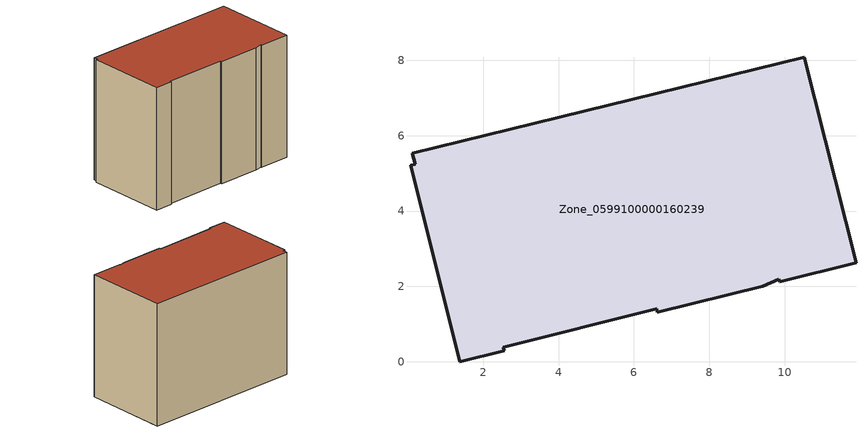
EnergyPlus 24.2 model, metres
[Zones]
Zone_0599100000160239
 floor ground (C_G): 11.89,2.63 9.87,2.12 9.85,2.19 9.41,2.01 6.62,1.31 6.6,1.41 2.54,0.39 2.56,0.29 1.38,0 0.07,5.22 0.19,5.25 0.12,5.54 10.52,8.08 z0
 wall outside (C_F): 11.89,2.63 10.52,8.08 0.12,5.54 0.19,5.25 0.07,5.22 1.38,0 2.56,0.29 2.54,0.39 6.6,1.41 6.62,1.31 9.41,2.01 9.85,2.19 9.87,2.12 11.89,2.63 z0:8.23
 roof outside (C_R): 9.87,2.12 11.89,2.63 10.52,8.08 0.12,5.54 0.19,5.25 0.07,5.22 1.38,0 2.56,0.29 2.54,0.39 6.6,1.41 6.62,1.31 9.41,2.01 9.85,2.19 z8.23
[BUILDING]
Pand.0599100000160239: North Axis=0; Terrain=City; Loads Convergence Tolerance Value=0.04; Temperature Convergence Tolerance Value=0.4; Solar Distribution=FullExterior; Maximum Number of Warmup Days=25; Minimum Number of Warmup Days=1
[Site:Location]
Rotterdam.The.Hague.AP_ZH_NLD Design_Conditions: Latitude=51.96; Longitude=4.45; Time Zone=1; Elevation=-4.5
[SITE:GROUNDTEMPERATURE:BUILDINGSURFACE]
18, 18, 18, 18, 18, 18, 18, 18, 18, 18, 18, 18
[MATERIAL] Thermal Absorptance=0.9; Solar Absorptance=0.7; Visible Absorptance=0.7
Name | Roughness | Thickness | Conductivity | Density | Specific Heat
G.TC.1975-1991 | MediumSmooth | 0.15 | 0.288461 | 540 | 1210
F.TC.1975-1991 | Rough | 0.3 | 0.230769 | 1920 | 840
R.TC.1975-1991 | MediumRough | 0.2 | 0.153846 | 1500 | 1000
[CONSTRUCTION]
C_G: G.TC.1975-1991
C_F: F.TC.1975-1991
C_R: R.TC.1975-1991
[ZONE]
Zone_0599100000160239: Type=1; Multiplier=1; Ceiling Height=Autocalculate; Volume=Autocalculate; Floor Area=autocalculate; Part of Total Floor Area=Yes
[ZONEINFILTRATION:DESIGNFLOWRATE]
Infil_Zone_0599100000160239: Zone or ZoneList or Space or SpaceList=Zone_0599100000160239; Schedule=AlwaysOn; Design Flow Rate Calculation Method=Flow/Area; Flow Rate per Floor Area=0.003; Constant Term Coefficient=1; Temperature Term Coefficient=0; Velocity Term Coefficient=0; Velocity Squared Term Coefficient=0
[HVACTEMPLATE:ZONE:IDEALLOADSAIRSYSTEM]
Zone_0599100000160239: Maximum Heating Supply Air Temperature=50; Minimum Cooling Supply Air Temperature=13; Maximum Heating Supply Air Humidity Ratio=0.0156; Minimum Cooling Supply Air Humidity Ratio=0.0077; Heating Limit=NoLimit; Cooling Limit=NoLimit; Dehumidification Control Type=ConstantSensibleHeatRatio; Cooling Sensible Heat Ratio=0.7; Dehumidification Setpoint=60; Humidification Control Type=None; Humidification Setpoint=30; Outdoor Air Method=None; Outdoor Air Flow Rate per Person=0.00944; Outdoor Air Flow Rate per Zone Floor Area=0; Outdoor Air Flow Rate per Zone=0; Demand Controlled Ventilation Type=None; Outdoor Air Economizer Type=NoEconomizer; Heat Recovery Type=None; Sensible Heat Recovery Effectiveness=0.7; Latent Heat Recovery Effectiveness=0.65
[ZONECONTROL:THERMOSTAT]
ThermostatControl_Zone_0599100000160239: Zone or ZoneList=Zone_0599100000160239; Control Type Schedule=DualSetpointControlType; Control 1=Thermostat_Zone_0599100000160239; Temperature Difference Between Cutout And Setpoint=0
[THERMOSTATSETPOINT:DUALSETPOINT]
Thermostat_Zone_0599100000160239: Heating Setpoint Temperature Schedule=HeatingSetpoint_Zone_0599100000160239; Cooling Setpoint Temperature Schedule=CoolingSetpoint_Zone_0599100000160239
[SCHEDULE:COMPACT]
HeatingSetpoint_Zone_0599100000160239: Through: 12/31, For: AllDays, Until: 24:00, 21
CoolingSetpoint_Zone_0599100000160239: Through: 12/31, For: AllDays, Until: 24:00, 24
DualSetpointControlType: Through: 12/31, For: AllDays, Until: 24:00, 4
AlwaysOn: Through: 12/31, For: AllDays, Until: 24:00, 1
